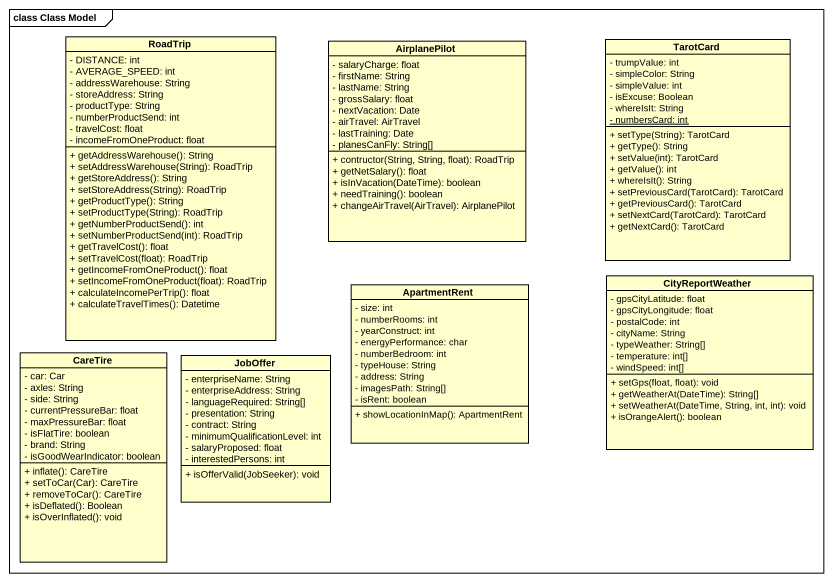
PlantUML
@startuml
mainframe class Class Model
hide circle
hide empty members
skinparam classAttributeIconSize 0
class RoadTrip {
  - DISTANCE: int
  - AVERAGE_SPEED: int
  - addressWarehouse: String
  - storeAddress: String
  - productType: String
  - numberProductSend: int
  - travelCost: float
  - incomeFromOneProduct: float
  + getAddressWarehouse(): String
  + setAddressWarehouse(String): RoadTrip
  + getStoreAddress(): String
  + setStoreAddress(String): RoadTrip
  + getProductType(): String
  + setProductType(String): RoadTrip
  + getNumberProductSend(): int
  + setNumberProductSend(int): RoadTrip
  + getTravelCost(): float
  + setTravelCost(float): RoadTrip
  + getIncomeFromOneProduct(): float
  + setIncomeFromOneProduct(float): RoadTrip
  + calculateIncomePerTrip(): float
  + calculateTravelTimes(): Datetime
}
class AirplanePilot {
  - salaryCharge: float
  - firstName: String
  - lastName: String
  - grossSalary: float
  - nextVacation: Date
  - airTravel: AirTravel
  - lastTraining: Date
  - planesCanFly: String[]
  + contructor(String, String, float): RoadTrip
  + getNetSalary(): float
  + isInVacation(DateTime): boolean
  + needTraining(): boolean
  + changeAirTravel(AirTravel): AirplanePilot
}
class TarotCard {
  - trumpValue: int
  - simpleColor: String
  - simpleValue: int
  - isExcuse: Boolean
  - whereIsIt: String
  {static} - numbersCard: int
  + setType(String): TarotCard
  + getType(): String
  + setValue(int): TarotCard
  + getValue(): int
  + whereIsIt(): String
  + setPreviousCard(TarotCard): TarotCard
  + getPreviousCard(): TarotCard
  + setNextCard(TarotCard): TarotCard
  + getNextCard(): TarotCard
}
class ApartmentRent {
  - size: int
  - numberRooms: int
  - yearConstruct: int
  - energyPerformance: char
  - numberBedroom: int
  - typeHouse: String
  - address: String
  - imagesPath: String[]
  - isRent: boolean
  + showLocationInMap(): ApartmentRent
}
class CityReportWeather {
  - gpsCityLatitude: float
  - gpsCityLongitude: float
  - postalCode: int
  - cityName: String
  - typeWeather: String[]
  - temperature: int[]
  - windSpeed: int[]
  + setGps(float, float): void
  + getWeatherAt(DateTime): String[]
  + setWeatherAt(DateTime, String, int, int): void
  + isOrangeAlert(): boolean
}
class CareTire {
  - car: Car
  - axles: String
  - side: String
  - currentPressureBar: float
  - maxPressureBar: float
  - isFlatTire: boolean
  - brand: String
  - isGoodWearIndicator: boolean
  + inflate(): CareTire
  + setToCar(Car): CareTire
  + removeToCar(): CareTire
  + isDeflated(): Boolean
  + isOverInflated(): void
}
class JobOffer {
  - enterpriseName: String
  - enterpriseAddress: String
  - languageRequired: String[]
  - presentation: String
  - contract: String
  - minimumQualificationLevel: int
  - salaryProposed: float
  - interestedPersons: int
  + isOfferValid(JobSeeker): void
}
@enduml
